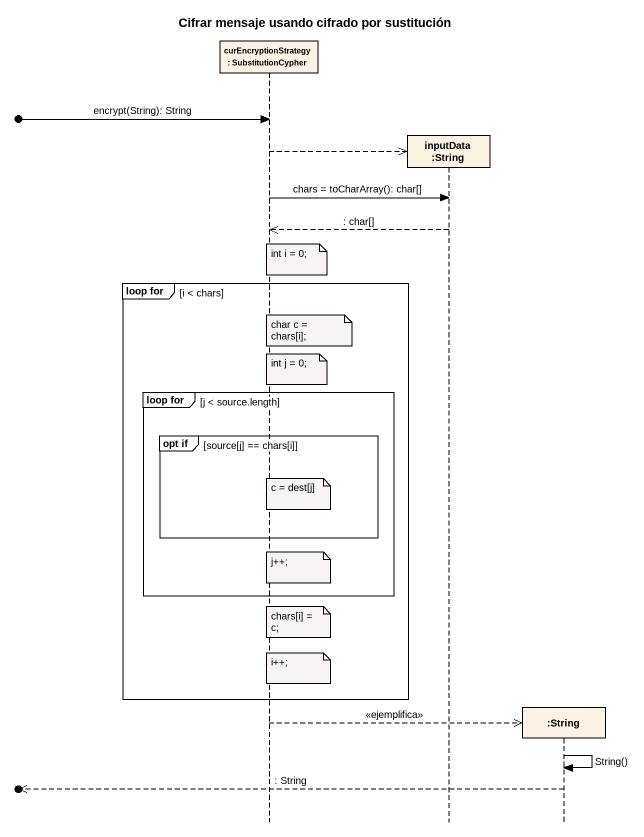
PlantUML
@startuml
title Cifrar mensaje usando cifrado por sustitución
hide footbox
participant "curEncryptionStrategy : SubstitutionCypher" as curEncryptionStrategy
participant "inputData :String" as inputData_String
participant ":String" as String

[o-> curEncryptionStrategy : encrypt(String): String
curEncryptionStrategy -->> inputData_String **
curEncryptionStrategy -> inputData_String : chars = toCharArray(): char[]
inputData_String -->> curEncryptionStrategy : : char[]
note over curEncryptionStrategy : int i = 0;
group loop for [i < chars]
  note over curEncryptionStrategy : char c = chars[i];
  note over curEncryptionStrategy : int j = 0;
  group loop for [j < source.length]
    group opt if [source[j] == chars[i]]
      note over curEncryptionStrategy : c = dest[j]
    end
    note over curEncryptionStrategy : j++;
  end
  note over curEncryptionStrategy : chars[i] = c;
  note over curEncryptionStrategy : i++;
end
curEncryptionStrategy -->> String ** : <<ejemplifica>>
String -> String : String()
[o<<-- String : : String
@enduml
